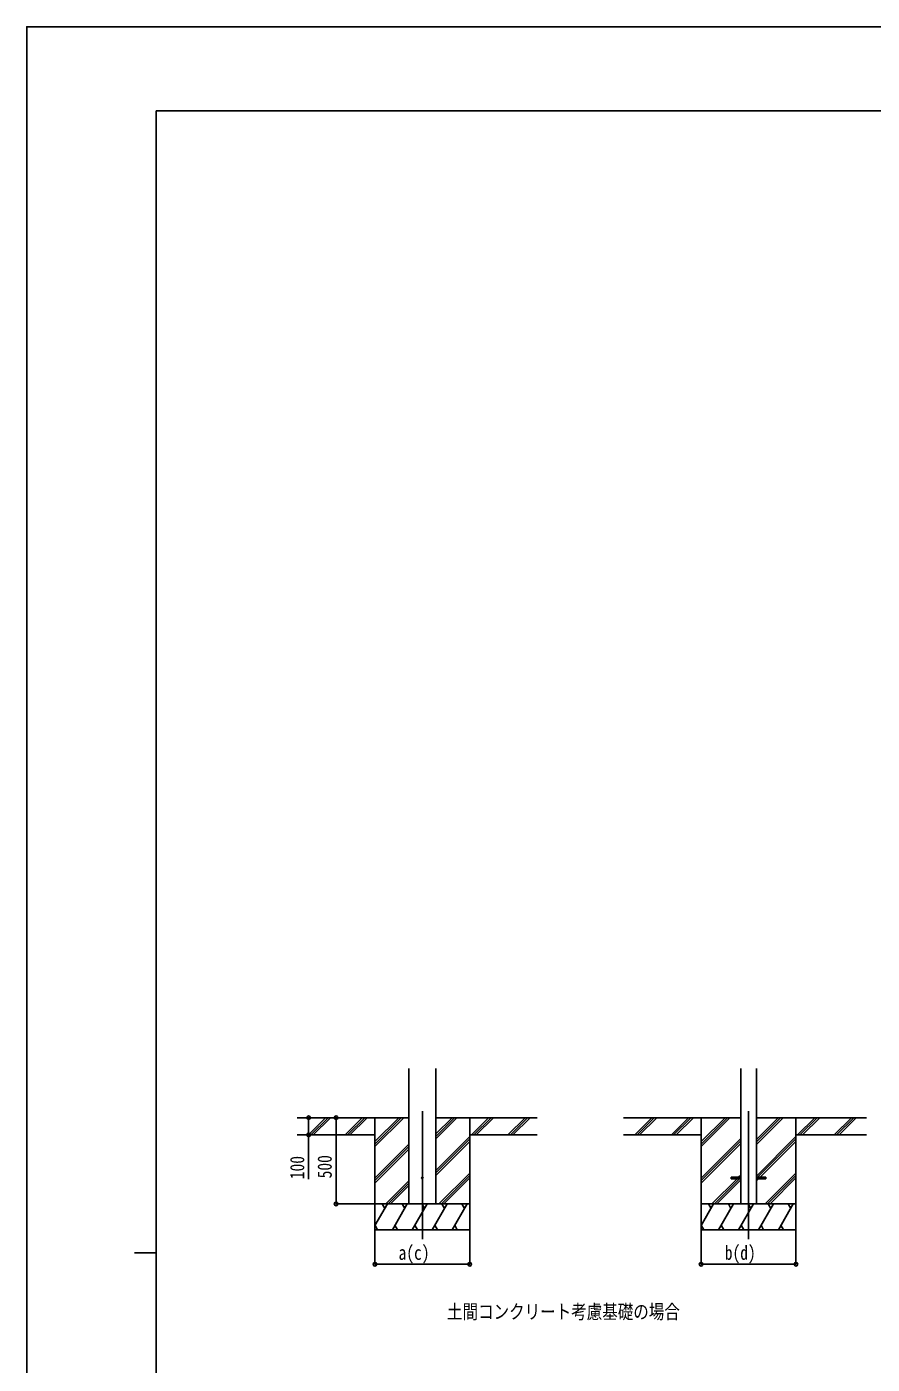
# Model space of a CAD drawing. Units: millimetres, scale not verified. Extents: x -10512 to 10512, y -7425 to 7425.
# Drawn here: x -10512 to -5610, y -333 to 7425 of the extents above; entities that cross this region are included whole.
import ezdxf
from ezdxf.enums import TextEntityAlignment as Align

# ---------------------------------------------------------------- set-up
doc = ezdxf.new("R2010")
doc.units = ezdxf.units.MM
doc.header["$LTSCALE"] = 30
for name, color, linetype in [('0-2_USER1', 3, 'Continuous'), ('0-3_YKK_12', 2, 'Continuous'), ('0-4_YKK_13', 4, 'Continuous'), ('0-5_YKK_A1', 4, 'Continuous'), ('0-6_YKK_D', 6, 'Continuous'), ('0-7_YKK_ZWAK', 7, 'Continuous')]:
    doc.layers.add(name, color=color, linetype=linetype)
doc.styles.add('ＭＳ ゴシック', font='')
doc.styles.get('ＭＳ ゴシック').set_extended_font_data('MS Gothic')

msp = doc.modelspace()

# ---------------------------------------------------------------- linework, layer by layer
at = {"layer": '0-3_YKK_12'}
for p, q in [((-8218.64, 1135.19), (-8218.64, 391.87)), ((-6327.07, 1135.19), (-6327.07, 391.87))]:
    msp.add_line(p, q, dxfattribs=at)
at = {"layer": '0-4_YKK_13'}
for p, q in [((-6427.07, 751.45), (-6427.07, 742.45)), ((-6427.07, 751.45), (-6372.27, 751.45)), ((-6427.07, 742.45), (-6372.27, 742.45)), ((-6281.87, 751.45), (-6227.07, 751.45)), ((-6281.87, 742.45), (-6227.07, 742.45)), ((-6227.07, 751.45), (-6227.07, 742.45))]:
    msp.add_line(p, q, dxfattribs=at)
msp.add_circle((-8218.64, 746.95), 5, dxfattribs=at)
at = {"layer": '0-5_YKK_A1'}
for p, q in [((-8296.39, 596.95), (-8296.39, 1382.31)), ((-8140.89, 596.95), (-8140.89, 1382.31)), ((-6372.27, 1382.31), (-6372.27, 596.95)), ((-6281.87, 1382.31), (-6281.87, 596.95)), ((-8296.39, 1096.95), (-8944.59, 1096.95)), ((-8877.91, 998.36), (-8779.31, 1096.95)), ((-8865.17, 996.95), (-8765.17, 1096.95)), ((-8851.02, 996.95), (-8751.02, 1096.95)), ((-8665.77, 998.36), (-8567.18, 1096.95)), ((-8653.03, 996.95), (-8553.03, 1096.95)), ((-8638.89, 996.95), (-8538.89, 1096.95)), ((-8493.64, 1096.95), (-8493.64, 446.95)), ((-8493.64, 930.07), (-8326.76, 1096.95)), ((-8493.64, 944.22), (-8340.9, 1096.95)), ((-8493.64, 958.36), (-8355.04, 1096.95)), ((-8140.89, 974.46), (-8018.39, 1096.95)), ((-8140.89, 988.6), (-8032.53, 1096.95)), ((-8140.89, 1002.74), (-8046.68, 1096.95)), ((-8140.89, 1096.95), (-7553.02, 1096.95)), ((-7943.64, 1096.95), (-7943.64, 446.95)), ((-7934.54, 996.95), (-7834.54, 1096.95)), ((-7920.4, 996.95), (-7820.4, 1096.95)), ((-7906.26, 996.95), (-7806.26, 1096.95)), ((-7722.41, 996.95), (-7622.41, 1096.95)), ((-7708.27, 996.95), (-7608.27, 1096.95)), ((-7694.13, 996.95), (-7594.13, 1096.95)), ((-6372.27, 1096.95), (-7053.02, 1096.95)), ((-6986.34, 998.36), (-6887.74, 1096.95)), ((-6973.6, 996.95), (-6873.6, 1096.95)), ((-6959.45, 996.95), (-6859.45, 1096.95)), ((-6774.2, 998.36), (-6675.61, 1096.95)), ((-6761.46, 996.95), (-6661.46, 1096.95)), ((-6747.32, 996.95), (-6647.32, 1096.95)), ((-6602.07, 1096.95), (-6602.07, 446.95)), ((-6602.07, 930.07), (-6435.19, 1096.95)), ((-6602.07, 944.22), (-6449.33, 1096.95)), ((-6602.07, 958.36), (-6463.47, 1096.95)), ((-6281.87, 941.91), (-6126.82, 1096.95)), ((-6281.87, 956.05), (-6140.96, 1096.95)), ((-6281.87, 970.19), (-6155.11, 1096.95)), ((-6281.87, 1096.95), (-5643.86, 1096.95)), ((-6052.07, 1096.95), (-6052.07, 446.95)), ((-6042.97, 996.95), (-5942.97, 1096.95)), ((-6028.83, 996.95), (-5928.83, 1096.95)), ((-6014.69, 996.95), (-5914.69, 1096.95)), ((-5830.84, 996.95), (-5730.84, 1096.95)), ((-5816.7, 996.95), (-5716.7, 1096.95)), ((-5802.56, 996.95), (-5702.56, 1096.95)), ((-8493.64, 996.95), (-8944.59, 996.95)), ((-8493.64, 746.23), (-8296.39, 943.48)), ((-8140.89, 790.61), (-7943.64, 987.86)), ((-8140.89, 776.47), (-7943.64, 973.72)), ((-8140.89, 762.33), (-7943.64, 959.57)), ((-7943.64, 996.95), (-7553.02, 996.95)), ((-6602.07, 996.95), (-7053.02, 996.95)), ((-6602.07, 746.23), (-6372.27, 976.03)), ((-6602.07, 732.09), (-6372.27, 961.88)), ((-6602.07, 717.94), (-6372.27, 947.74)), ((-6281.87, 758.06), (-6052.07, 987.86)), ((-6274.33, 751.45), (-6052.07, 973.72)), ((-6260.19, 751.45), (-6052.07, 959.57)), ((-6052.07, 996.95), (-5643.86, 996.95)), ((-8493.64, 732.09), (-8296.39, 929.33)), ((-8493.64, 717.94), (-8296.39, 915.19)), ((-8430.78, 596.95), (-8296.39, 731.34)), ((-8416.64, 596.95), (-8296.39, 717.2)), ((-8402.5, 596.95), (-8296.39, 703.06)), ((-8122.42, 596.95), (-7943.64, 775.73)), ((-8108.27, 596.95), (-7943.64, 761.59)), ((-8094.13, 596.95), (-7943.64, 747.44)), ((-6539.21, 596.95), (-6393.71, 742.45)), ((-6525.07, 596.95), (-6379.57, 742.45)), ((-6510.93, 596.95), (-6372.27, 735.61)), ((-6384.71, 751.45), (-6372.27, 763.89)), ((-6281.87, 729.78), (-6269.19, 742.45)), ((-6230.85, 596.95), (-6052.07, 775.73)), ((-6216.7, 596.95), (-6052.07, 761.59)), ((-6202.56, 596.95), (-6052.07, 747.44)), ((-7943.64, 596.95), (-8493.64, 596.95)), ((-8493.64, 471.5), (-8421.21, 596.95)), ((-8436.21, 570.97), (-8451.22, 596.95)), ((-8392.34, 446.96), (-8305.74, 596.95)), ((-8320.74, 570.97), (-8335.74, 596.96)), ((-8276.87, 446.96), (-8190.27, 596.95)), ((-8205.27, 570.97), (-8220.28, 596.95)), ((-8161.41, 446.95), (-8074.8, 596.95)), ((-8089.8, 570.97), (-8104.8, 596.95)), ((-8045.93, 446.95), (-7959.33, 596.95)), ((-7974.33, 570.97), (-7989.33, 596.95)), ((-6052.07, 596.95), (-6602.07, 596.95)), ((-6602.07, 471.5), (-6529.64, 596.95)), ((-6544.64, 570.97), (-6559.64, 596.95)), ((-6500.77, 446.96), (-6414.17, 596.95)), ((-6429.17, 570.97), (-6444.17, 596.96)), ((-6385.3, 446.96), (-6298.7, 596.95)), ((-6313.7, 570.97), (-6328.7, 596.95)), ((-6269.83, 446.95), (-6183.23, 596.95)), ((-6198.23, 570.97), (-6213.23, 596.95)), ((-6154.36, 446.95), (-6067.76, 596.95)), ((-6082.76, 570.97), (-6097.76, 596.95)), ((-8492.82, 472.94), (-8477.82, 446.96)), ((-8377.35, 472.93), (-8362.35, 446.96)), ((-8261.88, 472.93), (-8246.88, 446.96)), ((-8146.41, 472.94), (-8131.41, 446.95)), ((-8030.94, 472.93), (-8015.94, 446.95)), ((-6601.25, 472.94), (-6586.25, 446.96)), ((-6485.78, 472.93), (-6470.78, 446.96)), ((-6370.31, 472.93), (-6355.31, 446.96)), ((-6254.83, 472.94), (-6239.84, 446.95)), ((-6139.37, 472.93), (-6124.37, 446.95)), ((-8493.64, 446.95), (-7943.64, 446.95)), ((-6602.07, 446.95), (-6052.07, 446.95))]:
    msp.add_line(p, q, dxfattribs=at)
at = {"layer": '0-6_YKK_D'}
for p, q in [((-8718.7, 1096.95), (-8718.7, 596.95)), ((-8494.64, 596.95), (-8719.7, 596.95)), ((-8493.64, 446.95), (-8493.64, 245.95)), ((-7943.64, 446.95), (-7943.64, 245.95)), ((-6602.07, 446.95), (-6602.07, 245.95)), ((-6052.07, 446.95), (-6052.07, 245.95)), ((-8493.64, 246.95), (-7943.64, 246.95)), ((-6602.07, 246.95), (-6052.07, 246.95))]:
    msp.add_line(p, q, dxfattribs=at)
msp.add_lwpolyline([(-8877.98, 1096.95), (-8877.98, 996.95), (-8877.98, 739.35)], dxfattribs=at)
for centre in [(-8877.98, 1096.95), (-8718.7, 1096.95), (-8877.98, 996.95), (-8718.7, 596.95), (-8493.64, 246.95), (-7943.64, 246.95), (-6602.07, 246.95), (-6052.07, 246.95)]:
    msp.add_circle(centre, 10.62, dxfattribs=at)
at = {"layer": '0-7_YKK_ZWAK'}
for p, q in [((9737.55, 6937.5), (-9762.45, 6937.5)), ((-9762.45, -6312.5), (-9762.45, 6937.5)), ((-9887.45, 312.5), (-9762.45, 312.5))]:
    msp.add_line(p, q, dxfattribs=at)
msp.add_lwpolyline([(-10512.5, -7425), (10512.5, -7425), (10512.5, 7425), (-10512.5, 7425)], close=True, dxfattribs=at)

# ---------------------------------------------------------------- texts
at = {"layer": '0-2_USER1', "style": 'ＭＳ ゴシック', "width": 0.8}
msp.add_text('土間コンクリート考慮基礎の場合', height=82.48, dxfattribs=at).set_placement((-8075.56, -94.4), align=Align.BOTTOM_LEFT)
at = {"layer": '0-6_YKK_D', "style": 'ＭＳ ゴシック', "width": 0.8}
for s, p in [('100', (-8878.78, 740.15)), ('500', (-8719.5, 744.95))]:
    msp.add_text(s, height=82.48, rotation=90, dxfattribs=at).set_placement(p, align=Align.BOTTOM_LEFT)
for s, p in [('a(c)', (-8356.64, 247.75)), ('b(d)', (-6465.07, 247.75))]:
    msp.add_text(s, height=82.48, dxfattribs=at).set_placement(p, align=Align.BOTTOM_LEFT)

doc.saveas('drawing.dxf')
